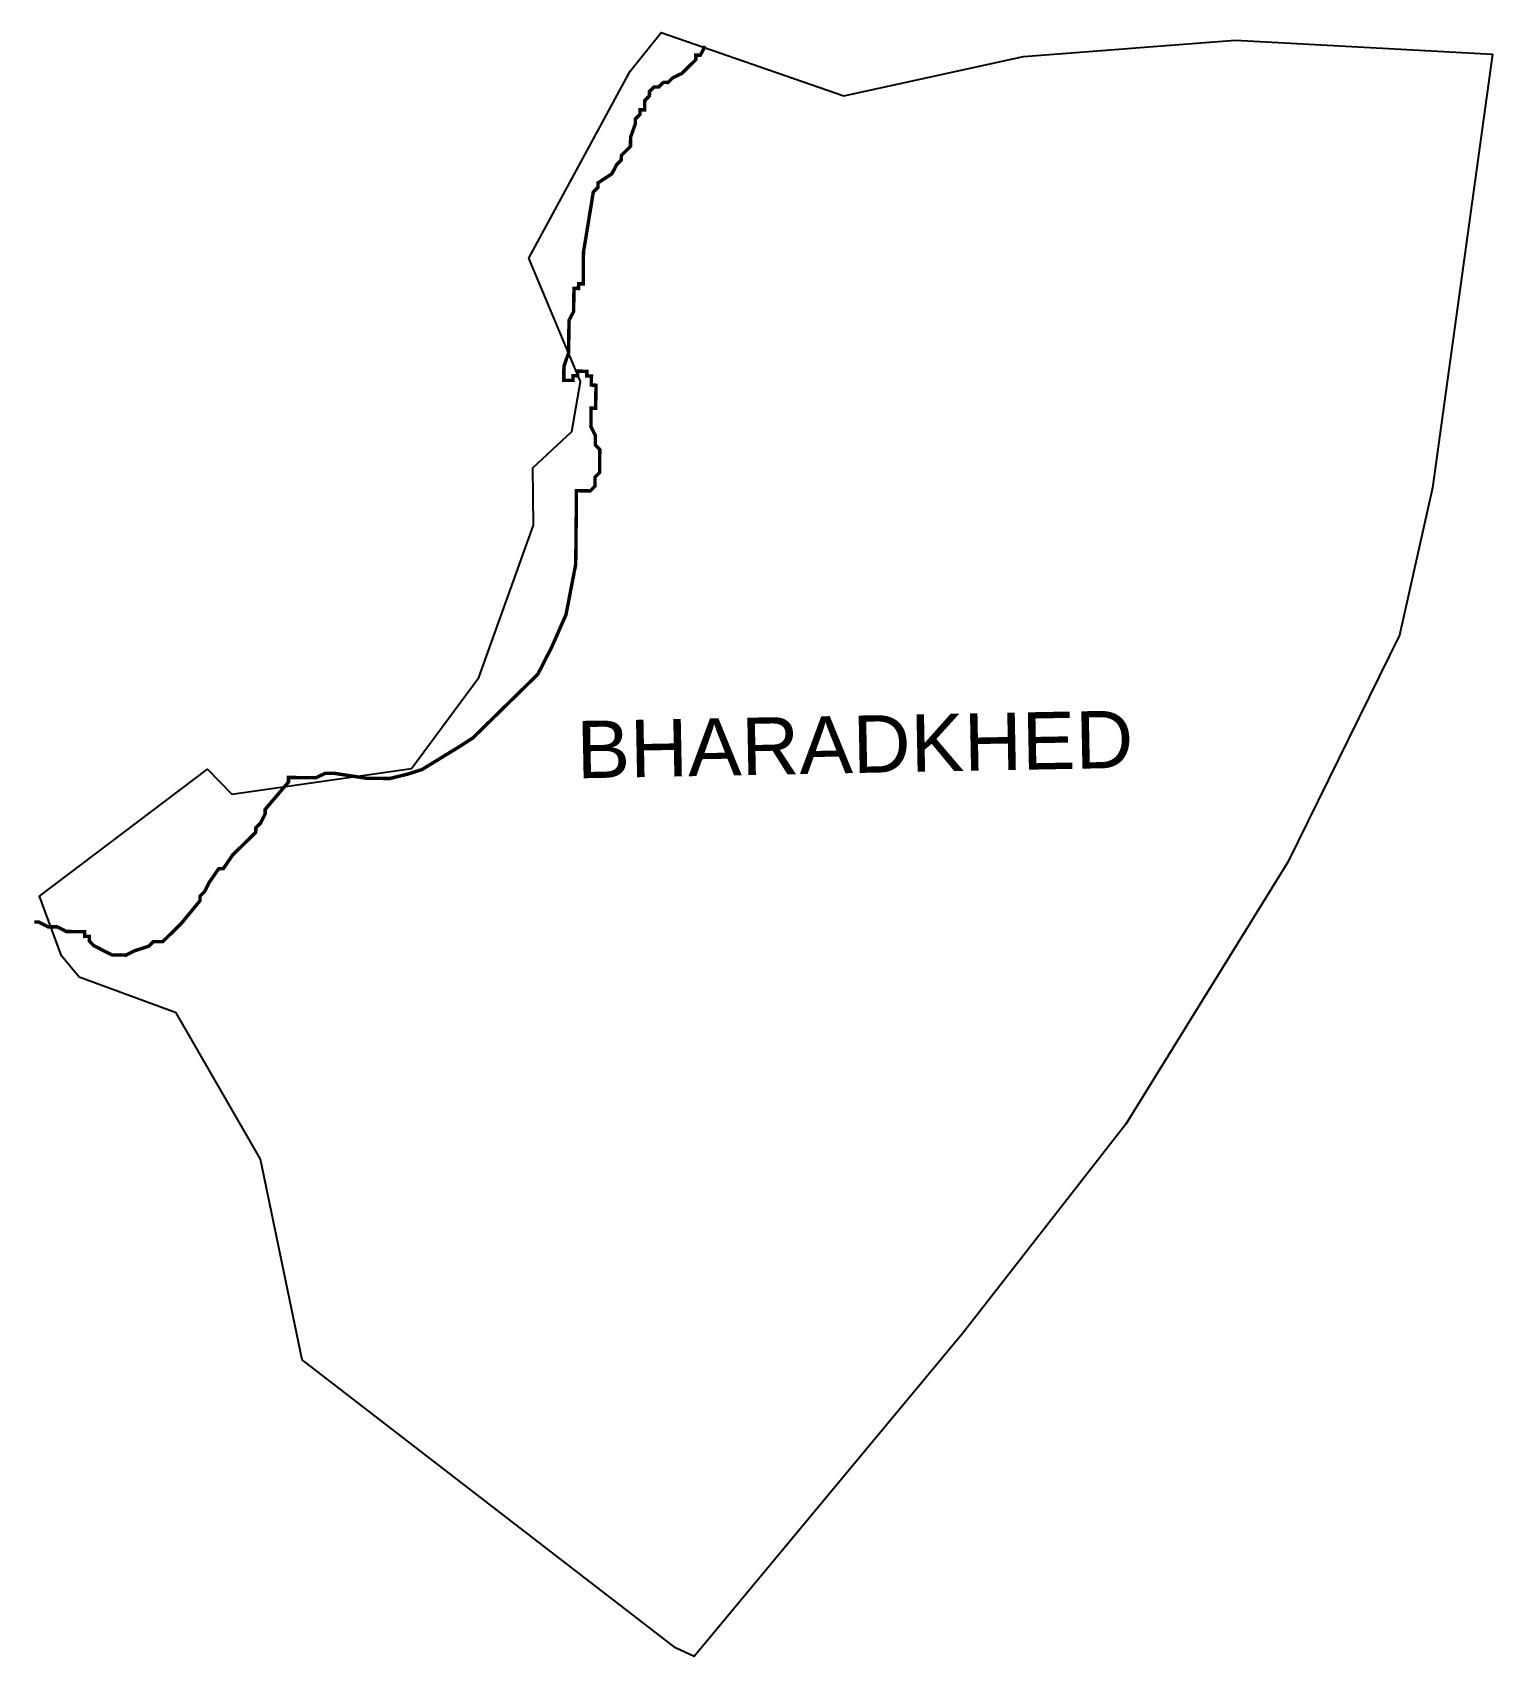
# Model space of a CAD drawing. Header units: metres. Extents: x 286051 to 287323, y 2005661 to 2007076.
import ezdxf

# ---------------------------------------------------------------- set-up
doc = ezdxf.new("R2010")
doc.units = ezdxf.units.M
for name, color, linetype in [('HIGH TIDE LINE', 6, 'Continuous'), ('village', 3, 'Continuous'), ('VILLAGE NAME', 250, 'Continuous')]:
    doc.layers.add(name, color=color, linetype=linetype)
doc.styles.get("Standard").update_dxf_attribs({"font": 'calibri.ttf'})

msp = doc.modelspace()

# ---------------------------------------------------------------- linework, layer by layer
at = {"layer": 'HIGH TIDE LINE', "lineweight": 0}
msp.add_lwpolyline([(286052.7, 2006300.7, 3, 3, 0), (286056.7, 2006300.6, 3, 3, 0), (286064.6, 2006296.5, 3, 3, 0), (286072.6, 2006296.5, 3, 3, 0), (286080.6, 2006292.4, 3, 3, 0), (286088.6, 2006292.3, 3, 3, 0), (286092.6, 2006292.3, 3, 3, 0), (286096.6, 2006292.2, 3, 3, 0), (286096.6, 2006288.2, 3, 3, 0), (286100.6, 2006288.2, 3, 3, 0), (286100.6, 2006284.2, 3, 3, 0), (286104.5, 2006280.1, 3, 3, 0), (286112.5, 2006276, 3, 3, 0), (286120.5, 2006271.9, 3, 3, 0), (286124.5, 2006271.9, 3, 3, 0), (286132.5, 2006271.8, 3, 3, 0), (286140.5, 2006275.7, 3, 3, 0), (286152.6, 2006279.6, 3, 3, 0), (286156.6, 2006283.6, 3, 3, 0), (286164.6, 2006283.5, 3, 3, 0), (286172.7, 2006291.4, 3, 3, 0), (286180.8, 2006299.4, 3, 3, 0), (286197.1, 2006319.2, 3, 3, 0), (286197.1, 2006323.2, 3, 3, 0), (286201.1, 2006327.2, 3, 3, 0), (286205.2, 2006335.2, 3, 3, 0), (286213.4, 2006347.1, 3, 3, 0), (286217.4, 2006347.1, 3, 3, 0), (286225.5, 2006359, 3, 3, 0), (286245.7, 2006378.8, 3, 3, 0), (286245.8, 2006382.8, 3, 3, 0), (286249.8, 2006386.8, 3, 3, 0), (286253.9, 2006394.8, 3, 3, 0), (286253.9, 2006398.8, 3, 3, 0), (286274.2, 2006422.6, 3, 3, 0), (286274.2, 2006426.6, 3, 3, 0), (286278.3, 2006426.6, 3, 3, 0), (286282.3, 2006426.5, 3, 3, 0), (286286.3, 2006426.5, 3, 3, 0), (286290.3, 2006426.5, 3, 3, 0), (286294.3, 2006426.4, 3, 3, 0), (286298.3, 2006426.4, 3, 3, 0), (286306.3, 2006430.3, 3, 3, 0), (286310.3, 2006430.3, 3, 3, 0), (286314.3, 2006430.2, 3, 3, 0), (286342.3, 2006425.9, 3, 3, 0), (286362.4, 2006425.7, 3, 3, 0), (286378.4, 2006429.6, 3, 3, 0), (286390.5, 2006433.5, 3, 3, 0), (286422.7, 2006453.2, 3, 3, 0), (286434.8, 2006461, 3, 3, 0), (286475.3, 2006500.7, 3, 3, 0), (286491.5, 2006516.6, 3, 3, 0), (286503.7, 2006540.5, 3, 3, 0), (286516, 2006568.4, 3, 3, 0), (286524.5, 2006612.4, 3, 3, 0), (286525, 2006660.4, 3, 3, 0), (286525.1, 2006676.5, 3, 3, 0), (286529.1, 2006676.4, 3, 3, 0), (286533.1, 2006676.4, 3, 3, 0), (286537.2, 2006676.3, 3, 3, 0), (286541.2, 2006680.3, 3, 3, 0), (286541.2, 2006684.3, 3, 3, 0), (286541.3, 2006688.3, 3, 3, 0), (286545.3, 2006692.3, 3, 3, 0), (286545.4, 2006696.3, 3, 3, 0), (286545.4, 2006704.3, 3, 3, 0), (286545.5, 2006712.3, 3, 3, 0), (286541.6, 2006716.4, 3, 3, 0), (286541.6, 2006720.4, 3, 3, 0), (286541.6, 2006724.4, 3, 3, 0), (286537.7, 2006732.4, 3, 3, 0), (286537.8, 2006740.4, 3, 3, 0), (286537.9, 2006748.4, 3, 3, 0), (286541.9, 2006748.4, 3, 3, 0), (286541.9, 2006752.4, 3, 3, 0), (286542, 2006756.4, 3, 3, 0), (286542, 2006760.4, 3, 3, 0), (286542.1, 2006764.4, 3, 3, 0), (286542.1, 2006768.4, 3, 3, 0), (286538.1, 2006768.5, 3, 3, 0), (286538.1, 2006772.5, 3, 3, 0), (286538.2, 2006776.5, 3, 3, 0), (286534.2, 2006776.5, 3, 3, 0), (286534.2, 2006780.5, 3, 3, 0), (286530.2, 2006780.6, 3, 3, 0), (286526.2, 2006780.6, 3, 3, 0), (286526.2, 2006776.6, 3, 3, 0), (286522.1, 2006776.7, 3, 3, 0), (286522.1, 2006772.6, 3, 3, 0), (286518.1, 2006772.7, 3, 3, 0), (286514.1, 2006772.7, 3, 3, 0), (286514.2, 2006784.7, 3, 3, 0), (286518.3, 2006796.7, 3, 3, 0), (286518.4, 2006804.7, 3, 3, 0), (286518.5, 2006812.7, 3, 3, 0), (286518.6, 2006824.8, 3, 3, 0), (286522.7, 2006832.7, 3, 3, 0), (286522.8, 2006840.7, 3, 3, 0), (286522.8, 2006844.8, 3, 3, 0), (286522.9, 2006848.8, 3, 3, 0), (286522.9, 2006852.8, 3, 3, 0), (286526.9, 2006852.7, 3, 3, 0), (286527, 2006856.7, 3, 3, 0), (286531, 2006856.7, 3, 3, 0), (286531.1, 2006864.7, 3, 3, 0), (286531.1, 2006868.7, 3, 3, 0), (286531.1, 2006872.7, 3, 3, 0), (286531.2, 2006880.7, 3, 3, 0), (286531.3, 2006884.7, 3, 3, 0), (286539.8, 2006936.7, 3, 3, 0), (286543.8, 2006940.7, 3, 3, 0), (286543.9, 2006944.7, 3, 3, 0), (286556, 2006952.6, 3, 3, 0), (286560.1, 2006960.6, 3, 3, 0), (286564.1, 2006964.5, 3, 3, 0), (286564.2, 2006968.5, 3, 3, 0), (286568.2, 2006972.5, 3, 3, 0), (286572.2, 2006976.5, 3, 3, 0), (286572.3, 2006984.5, 3, 3, 0), (286576.5, 2006996.4, 3, 3, 0), (286576.5, 2007000.4, 3, 3, 0), (286580.5, 2007004.4, 3, 3, 0), (286580.6, 2007008.4, 3, 3, 0), (286584.6, 2007008.4, 3, 3, 0), (286584.6, 2007012.4, 3, 3, 0), (286584.7, 2007016.4, 3, 3, 0), (286588.7, 2007020.4, 3, 3, 0), (286588.8, 2007024.4, 3, 3, 0), (286592.8, 2007028.3, 3, 3, 0), (286596.8, 2007028.3, 3, 3, 0), (286600.9, 2007032.3, 3, 3, 0), (286604.9, 2007032.2, 3, 3, 0), (286608.9, 2007036.2, 3, 3, 0), (286617, 2007040.1, 3, 3, 0), (286621, 2007044.1, 3, 3, 0), (286629.1, 2007052, 3, 3, 0), (286629.1, 2007056, 3, 3, 0), (286633.1, 2007056, 3, 3, 0), (286637.2, 2007063.9, 3, 3, 0)], format="xyseb", dxfattribs=at)
at = {"layer": 'village', "color": 3}
msp.add_polyline3d([(287323.3, 2007057, 0), (287270.9, 2006678.9, 0), (287242.4, 2006550.6, 0), (287145, 2006352.8, 0), (287003.7, 2006124.6, 0), (286861.8, 2005942.5, 0), (286627.7, 2005660.6, 0), (286611.5, 2005668.1, 0), (286286, 2005919.1, 0), (286249.8, 2006094.1, 0), (286176.4, 2006221.5, 0), (286091.8, 2006252.5, 0), (286076.4, 2006271.1, 0), (286057.3, 2006323.2, 0), (286203.6, 2006433.9, 0), (286225, 2006412.1, 0), (286381.4, 2006434.5, 0), (286440, 2006513.7, 0), (286487.7, 2006646.6, 0), (286487, 2006696.5, 0), (286521.1, 2006728.1, 0), (286528.8, 2006771.7, 0), (286483.6, 2006879.1, 0), (286571.8, 2007042.1, 0), (286599, 2007075.8, 0), (286758, 2007020.7, 0), (286914.6, 2007054.7, 0), (287099.5, 2007069, 0)], close=True, dxfattribs=at)

# ---------------------------------------------------------------- texts
at = {"layer": 'VILLAGE NAME', "insert": (286524.7, 2006475.8), "char_height": 50, "attachment_point": 1, "rotation": 1.1028}
msp.add_mtext_dynamic_manual_height_columns('{\\fArial|b0|i0|c0|p34;BHARADKHED}', width=726.929, gutter_width=543.7, heights=[0], dxfattribs=at)

doc.saveas('drawing.dxf')
